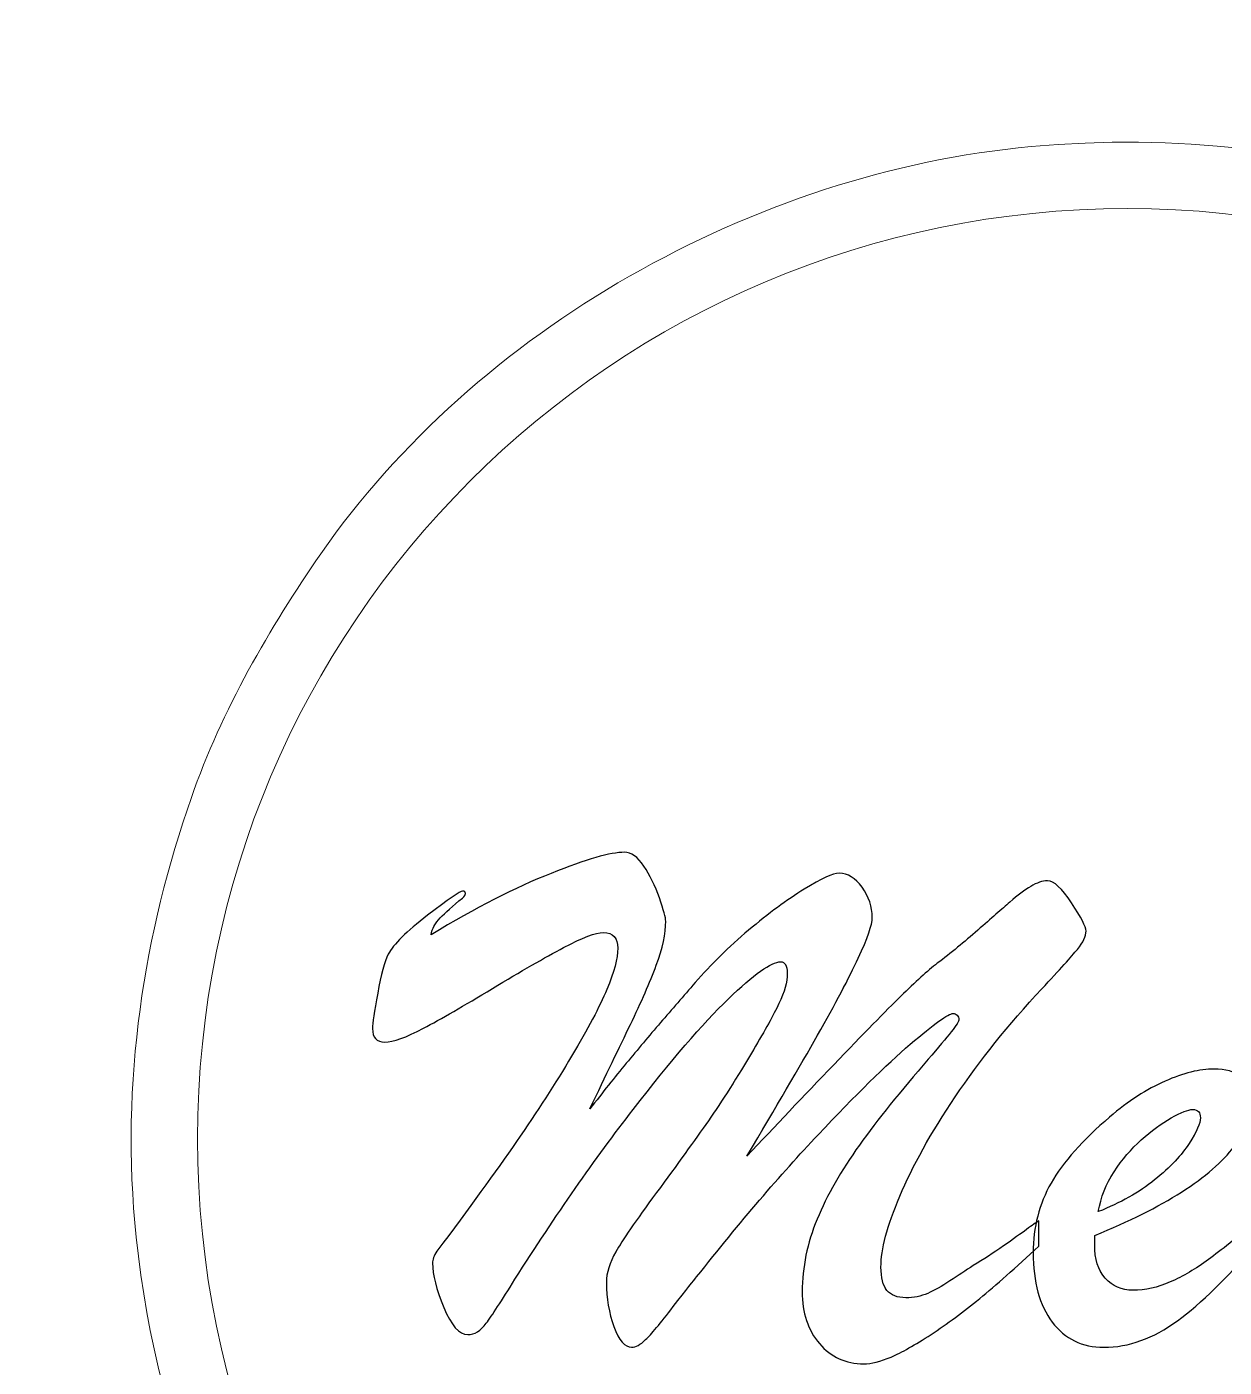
# Model space of a CAD drawing. Header units: millimetres. Extents: x -35 to 35, y -40.2 to 39.8.
# Drawn here: x -8.29 to 0.73, y -15.51 to -5.42 of the extents above; entities that cross this region are included whole.
import ezdxf

# ---------------------------------------------------------------- set-up
doc = ezdxf.new("R2010")
doc.units = ezdxf.units.MM
doc.header["$MEASUREMENT"] = 0
doc.layers.add('layer 1', color=7, linetype='Continuous')

msp = doc.modelspace()

# ---------------------------------------------------------------- linework, layer by layer
at = {"layer": 'layer 1', "color": 142, "lineweight": 20}
msp.add_ellipse((0.0001, -13.7887), major_axis=(7.0001, 0), ratio=0.9999857, dxfattribs=at)
at = {"layer": 'layer 1', "color": 253, "lineweight": 70}
msp.add_open_spline([(-29.2, 39.8101), (-29.2, 39.8101), (29.1999, 39.8101), (29.1999, 39.8101), (29.1999, 39.8101), (32.39, 39.8101), (35, 37.2001), (35, 34.0102), (35, 34.0102), (35, 34.0102), (35, -34.39), (35, -34.39), (35, -34.39), (35, -37.5799), (32.39, -40.1899), (29.1999, -40.1899), (29.1999, -40.1899), (29.1999, -40.1899), (-29.2, -40.1899), (-29.2, -40.1899), (-29.2, -40.1899), (-32.3901, -40.1899), (-35, -37.5799), (-35, -34.39), (-35, -34.39), (-35, -34.39), (-35, 34.0102), (-35, 34.0102), (-35, 34.0102), (-35, 37.2001), (-32.3901, 39.8101), (-29.2, 39.8101)], degree=3, knots=[0, 0, 0, 0, 0.1111111, 0.1111111, 0.1111111, 0.1111111, 0.2222222, 0.2222222, 0.2222222, 0.2222222, 0.3333333, 0.3333333, 0.3333333, 0.3333333, 0.4444444, 0.4444444, 0.4444444, 0.4444444, 0.5555556, 0.5555556, 0.5555556, 0.5555556, 0.6666667, 0.6666667, 0.6666667, 0.6666667, 0.7777778, 0.7777778, 0.7777778, 0.7777778, 1, 1, 1, 1], dxfattribs=at)
at = {"layer": 'layer 1', "color": 251, "lineweight": 9}
msp.add_open_spline([(-7.4616, -14.5299), (-7.2992, -16.0662), (-6.7301, -17.3632), (-5.8353, -18.4987), (-5.8353, -18.4987), (-4.3256, -20.4143), (-1.7975, -21.4918), (0.7351, -21.2567), (0.7351, -21.2567), (4.5931, -20.8987), (7.8765, -17.4338), (7.465, -13.0706), (7.465, -13.0706), (7.0975, -9.1737), (3.652, -5.922), (-0.7251, -6.3221), (-0.7251, -6.3221), (-2.8195, -6.5136), (-4.9101, -7.7107), (-6.0726, -9.387), (-6.0726, -9.387), (-6.4582, -9.943), (-6.8165, -10.5621), (-7.0467, -11.2206), (-7.0467, -11.2206), (-7.4, -12.2316), (-7.5854, -13.3589), (-7.4616, -14.5299)], degree=3, knots=[0, 0, 0, 0, 0.125, 0.125, 0.125, 0.125, 0.25, 0.25, 0.25, 0.25, 0.375, 0.375, 0.375, 0.375, 0.5, 0.5, 0.5, 0.5, 0.625, 0.625, 0.625, 0.625, 0.75, 0.75, 0.75, 0.75, 1, 1, 1, 1], dxfattribs=at)
at = {"layer": 'layer 1', "color": 142}
for points, knots in [([(-0.6675, -14.4068), (-0.6675, -14.4068), (-0.6675, -14.5968), (-0.6675, -14.5968), (-0.6675, -14.5968), (-0.8425, -14.7596), (-0.9911, -14.8913), (-1.1125, -14.991), (-1.1125, -14.991), (-1.2348, -15.0907), (-1.3571, -15.181), (-1.4784, -15.261), (-1.4784, -15.261), (-1.5998, -15.34), (-1.7004, -15.3974), (-1.7795, -15.4313), (-1.7795, -15.4313), (-1.8594, -15.4651), (-1.9281, -15.4821), (-1.9855, -15.4821), (-1.9855, -15.4821), (-2.1209, -15.4821), (-2.2319, -15.4313), (-2.3185, -15.3306), (-2.3185, -15.3306), (-2.405, -15.2299), (-2.4483, -15.0992), (-2.4483, -14.9393), (-2.4483, -14.9393), (-2.4483, -14.7558), (-2.4107, -14.5742), (-2.3364, -14.3946), (-2.3364, -14.3946), (-2.262, -14.2139), (-2.1557, -14.0286), (-2.0184, -13.8367), (-2.0184, -13.8367), (-1.8801, -13.6448), (-1.708, -13.4294), (-1.5001, -13.1904), (-1.5001, -13.1904), (-1.3458, -13.0145), (-1.2686, -12.9148), (-1.2686, -12.8922), (-1.2686, -12.8922), (-1.2686, -12.88), (-1.2733, -12.8687), (-1.2827, -12.8593), (-1.2827, -12.8593), (-1.2922, -12.8508), (-1.3016, -12.8461), (-1.3128, -12.8461), (-1.3128, -12.8461), (-1.3477, -12.8461), (-1.4549, -12.9233), (-1.6355, -13.0775), (-1.6355, -13.0775), (-1.8152, -13.2318), (-2.0466, -13.4585), (-2.3288, -13.7586), (-2.3288, -13.7586), (-2.6111, -14.0578), (-2.9159, -14.4143), (-3.2432, -14.8282), (-3.2432, -14.8282), (-3.262, -14.8499), (-3.3204, -14.9242), (-3.4191, -15.0521), (-3.4191, -15.0521), (-3.517, -15.1791), (-3.5866, -15.2619), (-3.6271, -15.3005), (-3.6271, -15.3005), (-3.6675, -15.3391), (-3.7023, -15.3579), (-3.7324, -15.3579), (-3.7324, -15.3579), (-3.7832, -15.3579), (-3.8284, -15.3061), (-3.866, -15.2027), (-3.866, -15.2027), (-3.9036, -15.0982), (-3.9224, -14.9882), (-3.9224, -14.8706), (-3.9224, -14.8706), (-3.9224, -14.7991), (-3.8989, -14.7219), (-3.8519, -14.6392), (-3.8519, -14.6392), (-3.8048, -14.5564), (-3.7033, -14.4077), (-3.5452, -14.1942), (-3.5452, -14.1942), (-3.3881, -13.9806), (-3.2583, -13.8), (-3.1548, -13.6533), (-3.1548, -13.6533), (-3.0523, -13.5065), (-2.9384, -13.3278), (-2.8152, -13.1189), (-2.8152, -13.1189), (-2.7287, -12.9731), (-2.6647, -12.8574), (-2.6233, -12.7718), (-2.6233, -12.7718), (-2.5819, -12.6853), (-2.5612, -12.6091), (-2.5612, -12.5423), (-2.5612, -12.5423), (-2.5612, -12.4858), (-2.5781, -12.4567), (-2.6111, -12.4567), (-2.6111, -12.4567), (-2.6807, -12.4567), (-2.8124, -12.5507), (-3.0052, -12.737), (-3.0052, -12.737), (-3.199, -12.9233), (-3.437, -13.2008), (-3.7211, -13.5686), (-3.7211, -13.5686), (-4.0052, -13.9355), (-4.3025, -14.3616), (-4.6111, -14.8452), (-4.6111, -14.8452), (-4.7127, -15.0098), (-4.7842, -15.1208), (-4.8265, -15.1773), (-4.8265, -15.1773), (-4.8688, -15.2337), (-4.9149, -15.2629), (-4.9667, -15.2629), (-4.9667, -15.2629), (-5.0306, -15.2629), (-5.0908, -15.1942), (-5.1473, -15.0578), (-5.1473, -15.0578), (-5.2028, -14.9214), (-5.231, -14.8104), (-5.231, -14.7257), (-5.231, -14.7257), (-5.231, -14.6984), (-5.2207, -14.6683), (-5.1981, -14.6354), (-5.1981, -14.6354), (-4.9554, -14.3118), (-4.7559, -14.0371), (-4.5998, -13.8104), (-4.5998, -13.8104), (-4.4436, -13.5846), (-4.3053, -13.3701), (-4.184, -13.1669), (-4.184, -13.1669), (-4.0626, -12.9637), (-3.9742, -12.7963), (-3.9196, -12.6655), (-3.9196, -12.6655), (-3.8641, -12.5338), (-3.8368, -12.4303), (-3.8368, -12.3551), (-3.8368, -12.3551), (-3.8368, -12.276), (-3.8726, -12.2365), (-3.9441, -12.2365), (-3.9441, -12.2365), (-4.0033, -12.2365), (-4.1031, -12.2742), (-4.2442, -12.3494), (-4.2442, -12.3494), (-4.3862, -12.4247), (-4.565, -12.5282), (-4.7804, -12.658), (-4.7804, -12.658), (-4.9958, -12.7887), (-5.1689, -12.8885), (-5.2997, -12.9571), (-5.2997, -12.9571), (-5.4304, -13.0267), (-5.5273, -13.0606), (-5.5913, -13.0606), (-5.5913, -13.0606), (-5.6525, -13.0606), (-5.6826, -13.0267), (-5.6826, -12.959), (-5.6826, -12.959), (-5.6826, -12.9204), (-5.6694, -12.832), (-5.644, -12.6928), (-5.644, -12.6928), (-5.6186, -12.5536), (-5.5913, -12.4557), (-5.564, -12.3993), (-5.564, -12.3993), (-5.5255, -12.3259), (-5.4267, -12.2281), (-5.2686, -12.1067), (-5.2686, -12.1067), (-5.1096, -11.9853), (-5.0222, -11.9251), (-5.0052, -11.9251), (-5.0052, -11.9251), (-4.9902, -11.9251), (-4.9836, -11.9317), (-4.9836, -11.944), (-4.9836, -11.944), (-4.9836, -11.9515), (-4.9902, -11.9628), (-5.0052, -11.9769), (-5.0052, -11.9769), (-5.0805, -12.038), (-5.1369, -12.0879), (-5.1736, -12.1265), (-5.1736, -12.1265), (-5.2103, -12.165), (-5.2329, -12.2074), (-5.2423, -12.2535), (-5.2423, -12.2535), (-4.9064, -12.0512), (-4.6054, -11.8969), (-4.3392, -11.7916), (-4.3392, -11.7916), (-4.0739, -11.6853), (-3.8895, -11.6326), (-3.787, -11.6326), (-3.787, -11.6326), (-3.7352, -11.6326), (-3.6873, -11.6674), (-3.6412, -11.7361), (-3.6412, -11.7361), (-3.5951, -11.8047), (-3.5556, -11.8847), (-3.5236, -11.9759), (-3.5236, -11.9759), (-3.4916, -12.0672), (-3.4756, -12.1255), (-3.4756, -12.1509), (-3.4756, -12.1509), (-3.4756, -12.245), (-3.4991, -12.3551), (-3.5471, -12.483), (-3.5471, -12.483), (-3.5951, -12.6109), (-3.66, -12.7596), (-3.7418, -12.9289), (-3.7418, -12.9289), (-3.8237, -13.0973), (-3.9253, -13.309), (-4.0466, -13.563), (-4.0466, -13.563), (-3.9507, -13.4397), (-3.8594, -13.3259), (-3.7729, -13.2205), (-3.7729, -13.2205), (-3.6863, -13.1161), (-3.6007, -13.0136), (-3.5151, -12.9148), (-3.5151, -12.9148), (-3.4295, -12.8151), (-3.3429, -12.7154), (-3.2545, -12.6138), (-3.2545, -12.6138), (-3.135, -12.4764), (-3.0005, -12.3447), (-2.8519, -12.2187), (-2.8519, -12.2187), (-2.7023, -12.0926), (-2.5631, -11.9901), (-2.4333, -11.9101), (-2.4333, -11.9101), (-2.3044, -11.8301), (-2.216, -11.7897), (-2.1699, -11.7897), (-2.1699, -11.7897), (-2.1059, -11.7897), (-2.0485, -11.8254), (-1.9977, -11.896), (-1.9977, -11.896), (-1.9469, -11.9665), (-1.9215, -12.0427), (-1.9215, -12.1236), (-1.9215, -12.1236), (-1.9215, -12.1763), (-1.9563, -12.2789), (-2.0269, -12.4294), (-2.0269, -12.4294), (-2.0965, -12.5799), (-2.1981, -12.7727), (-2.3326, -13.0089), (-2.3326, -13.0089), (-2.4662, -13.244), (-2.644, -13.547), (-2.8641, -13.9186), (-2.8641, -13.9186), (-2.6553, -13.6956), (-2.437, -13.467), (-2.2112, -13.2318), (-2.2112, -13.2318), (-1.9855, -12.9966), (-1.8171, -12.8245), (-1.707, -12.7163), (-1.707, -12.7163), (-1.5969, -12.6081), (-1.5048, -12.5253), (-1.4314, -12.4679), (-1.4314, -12.4679), (-1.3298, -12.3908), (-1.2291, -12.308), (-1.1266, -12.2187), (-1.1266, -12.2187), (-1.025, -12.1293), (-0.9441, -12.0587), (-0.8858, -12.0079), (-0.8858, -12.0079), (-0.8265, -11.9562), (-0.7747, -11.9167), (-0.7287, -11.8894), (-0.7287, -11.8894), (-0.6826, -11.8612), (-0.6402, -11.848), (-0.6017, -11.848), (-0.6017, -11.848), (-0.5537, -11.848), (-0.4935, -11.9026), (-0.421, -12.0136), (-0.421, -12.0136), (-0.3486, -12.1236), (-0.3119, -12.1942), (-0.3119, -12.2252), (-0.3119, -12.2252), (-0.3119, -12.2638), (-0.3335, -12.3099), (-0.3768, -12.3635), (-0.3768, -12.3635), (-0.4201, -12.4162), (-0.5095, -12.5159), (-0.6459, -12.6608), (-0.6459, -12.6608), (-0.8961, -12.9298), (-1.1125, -13.1998), (-1.2959, -13.4726), (-1.2959, -13.4726), (-1.4803, -13.7464), (-1.6195, -13.9948), (-1.7136, -14.2205), (-1.7136, -14.2205), (-1.8086, -14.4454), (-1.8557, -14.6232), (-1.8557, -14.7539), (-1.8557, -14.7539), (-1.8557, -14.8348), (-1.8406, -14.8932), (-1.8105, -14.9298), (-1.8105, -14.9298), (-1.7795, -14.9665), (-1.7324, -14.9853), (-1.6684, -14.9853), (-1.6684, -14.9853), (-1.6092, -14.9853), (-1.5546, -14.9741), (-1.5038, -14.9524), (-1.5038, -14.9524), (-1.454, -14.9298), (-1.3975, -14.8988), (-1.3364, -14.8583), (-1.3364, -14.8583), (-1.2743, -14.8179), (-1.216, -14.7793), (-1.1614, -14.7426), (-1.1614, -14.7426), (-1.0842, -14.6965), (-1.008, -14.6476), (-0.9337, -14.5949), (-0.9337, -14.5949), (-0.8594, -14.5432), (-0.8011, -14.5018), (-0.7597, -14.4708), (-0.7597, -14.4708), (-0.7192, -14.4407), (-0.6882, -14.419), (-0.6675, -14.4068)], [0, 0, 0, 0, 0.0104167, 0.0104167, 0.0104167, 0.0104167, 0.0208333, 0.0208333, 0.0208333, 0.0208333, 0.03125, 0.03125, 0.03125, 0.03125, 0.0416667, 0.0416667, 0.0416667, 0.0416667, 0.0520833, 0.0520833, 0.0520833, 0.0520833, 0.0625, 0.0625, 0.0625, 0.0625, 0.0729167, 0.0729167, 0.0729167, 0.0729167, 0.0833333, 0.0833333, 0.0833333, 0.0833333, 0.09375, 0.09375, 0.09375, 0.09375, 0.1041667, 0.1041667, 0.1041667, 0.1041667, 0.1145833, 0.1145833, 0.1145833, 0.1145833, 0.125, 0.125, 0.125, 0.125, 0.1354167, 0.1354167, 0.1354167, 0.1354167, 0.1458333, 0.1458333, 0.1458333, 0.1458333, 0.15625, 0.15625, 0.15625, 0.15625, 0.1666667, 0.1666667, 0.1666667, 0.1666667, 0.1770833, 0.1770833, 0.1770833, 0.1770833, 0.1875, 0.1875, 0.1875, 0.1875, 0.1979167, 0.1979167, 0.1979167, 0.1979167, 0.2083333, 0.2083333, 0.2083333, 0.2083333, 0.21875, 0.21875, 0.21875, 0.21875, 0.2291667, 0.2291667, 0.2291667, 0.2291667, 0.2395833, 0.2395833, 0.2395833, 0.2395833, 0.25, 0.25, 0.25, 0.25, 0.2604167, 0.2604167, 0.2604167, 0.2604167, 0.2708333, 0.2708333, 0.2708333, 0.2708333, 0.28125, 0.28125, 0.28125, 0.28125, 0.2916667, 0.2916667, 0.2916667, 0.2916667, 0.3020833, 0.3020833, 0.3020833, 0.3020833, 0.3125, 0.3125, 0.3125, 0.3125, 0.3229167, 0.3229167, 0.3229167, 0.3229167, 0.3333333, 0.3333333, 0.3333333, 0.3333333, 0.34375, 0.34375, 0.34375, 0.34375, 0.3541667, 0.3541667, 0.3541667, 0.3541667, 0.3645833, 0.3645833, 0.3645833, 0.3645833, 0.375, 0.375, 0.375, 0.375, 0.3854167, 0.3854167, 0.3854167, 0.3854167, 0.3958333, 0.3958333, 0.3958333, 0.3958333, 0.40625, 0.40625, 0.40625, 0.40625, 0.4166667, 0.4166667, 0.4166667, 0.4166667, 0.4270833, 0.4270833, 0.4270833, 0.4270833, 0.4375, 0.4375, 0.4375, 0.4375, 0.4479167, 0.4479167, 0.4479167, 0.4479167, 0.4583333, 0.4583333, 0.4583333, 0.4583333, 0.46875, 0.46875, 0.46875, 0.46875, 0.4791667, 0.4791667, 0.4791667, 0.4791667, 0.4895833, 0.4895833, 0.4895833, 0.4895833, 0.5, 0.5, 0.5, 0.5, 0.5104167, 0.5104167, 0.5104167, 0.5104167, 0.5208333, 0.5208333, 0.5208333, 0.5208333, 0.53125, 0.53125, 0.53125, 0.53125, 0.5416667, 0.5416667, 0.5416667, 0.5416667, 0.5520833, 0.5520833, 0.5520833, 0.5520833, 0.5625, 0.5625, 0.5625, 0.5625, 0.5729167, 0.5729167, 0.5729167, 0.5729167, 0.5833333, 0.5833333, 0.5833333, 0.5833333, 0.59375, 0.59375, 0.59375, 0.59375, 0.6041667, 0.6041667, 0.6041667, 0.6041667, 0.6145833, 0.6145833, 0.6145833, 0.6145833, 0.625, 0.625, 0.625, 0.625, 0.6354167, 0.6354167, 0.6354167, 0.6354167, 0.6458333, 0.6458333, 0.6458333, 0.6458333, 0.65625, 0.65625, 0.65625, 0.65625, 0.6666667, 0.6666667, 0.6666667, 0.6666667, 0.6770833, 0.6770833, 0.6770833, 0.6770833, 0.6875, 0.6875, 0.6875, 0.6875, 0.6979167, 0.6979167, 0.6979167, 0.6979167, 0.7083333, 0.7083333, 0.7083333, 0.7083333, 0.71875, 0.71875, 0.71875, 0.71875, 0.7291667, 0.7291667, 0.7291667, 0.7291667, 0.7395833, 0.7395833, 0.7395833, 0.7395833, 0.75, 0.75, 0.75, 0.75, 0.7604167, 0.7604167, 0.7604167, 0.7604167, 0.7708333, 0.7708333, 0.7708333, 0.7708333, 0.78125, 0.78125, 0.78125, 0.78125, 0.7916667, 0.7916667, 0.7916667, 0.7916667, 0.8020833, 0.8020833, 0.8020833, 0.8020833, 0.8125, 0.8125, 0.8125, 0.8125, 0.8229167, 0.8229167, 0.8229167, 0.8229167, 0.8333333, 0.8333333, 0.8333333, 0.8333333, 0.84375, 0.84375, 0.84375, 0.84375, 0.8541667, 0.8541667, 0.8541667, 0.8541667, 0.8645833, 0.8645833, 0.8645833, 0.8645833, 0.875, 0.875, 0.875, 0.875, 0.8854167, 0.8854167, 0.8854167, 0.8854167, 0.8958333, 0.8958333, 0.8958333, 0.8958333, 0.90625, 0.90625, 0.90625, 0.90625, 0.9166667, 0.9166667, 0.9166667, 0.9166667, 0.9270833, 0.9270833, 0.9270833, 0.9270833, 0.9375, 0.9375, 0.9375, 0.9375, 0.9479167, 0.9479167, 0.9479167, 0.9479167, 0.9583333, 0.9583333, 0.9583333, 0.9583333, 0.96875, 0.96875, 0.96875, 0.96875, 0.9791667, 0.9791667, 0.9791667, 0.9791667, 1, 1, 1, 1]), ([(-0.247, -14.5159), (-0.247, -14.5159), (-0.247, -14.5846), (-0.247, -14.5846), (-0.247, -14.5846), (-0.247, -14.6928), (-0.2206, -14.7774), (-0.167, -14.8377), (-0.167, -14.8377), (-0.1134, -14.8988), (-0.0438, -14.9289), (0.0428, -14.9289), (0.0428, -14.9289), (0.1321, -14.9289), (0.2262, -14.9082), (0.3222, -14.8659), (0.3222, -14.8659), (0.4191, -14.8235), (0.515, -14.7671), (0.61, -14.6975), (0.61, -14.6975), (0.706, -14.6279), (0.8226, -14.5338), (0.96, -14.4162), (0.96, -14.4162), (0.96, -14.4162), (0.96, -14.5846), (0.96, -14.5846), (0.96, -14.5846), (0.753, -14.8339), (0.5583, -15.0258), (0.3758, -15.1584), (0.3758, -15.1584), (0.1942, -15.2911), (0.0098, -15.3579), (-0.1783, -15.3579), (-0.1783, -15.3579), (-0.3411, -15.3579), (-0.4709, -15.2948), (-0.5668, -15.1678), (-0.5668, -15.1678), (-0.6618, -15.0409), (-0.7098, -14.8678), (-0.7098, -14.6467), (-0.7098, -14.6467), (-0.7098, -14.4538), (-0.6647, -14.2789), (-0.5744, -14.1218), (-0.5744, -14.1218), (-0.485, -13.9647), (-0.3382, -13.7991), (-0.1341, -13.625), (-0.1341, -13.625), (0.0061, -13.5056), (0.1444, -13.4153), (0.2827, -13.3551), (0.2827, -13.3551), (0.42, -13.2939), (0.5432, -13.2638), (0.6514, -13.2638), (0.6514, -13.2638), (0.738, -13.2638), (0.8066, -13.2836), (0.8565, -13.3231), (0.8565, -13.3231), (0.9073, -13.3626), (0.9327, -13.4218), (0.9327, -13.5009), (0.9327, -13.5009), (0.9327, -13.6166), (0.8894, -13.7323), (0.8029, -13.8471), (0.8029, -13.8471), (0.7163, -13.9618), (0.5846, -14.0757), (0.4078, -14.1895), (0.4078, -14.1895), (0.23, -14.3024), (0.0117, -14.4115), (-0.247, -14.5159)], [0, 0, 0, 0, 0.047619, 0.047619, 0.047619, 0.047619, 0.0952381, 0.0952381, 0.0952381, 0.0952381, 0.1428571, 0.1428571, 0.1428571, 0.1428571, 0.1904762, 0.1904762, 0.1904762, 0.1904762, 0.2380952, 0.2380952, 0.2380952, 0.2380952, 0.2857143, 0.2857143, 0.2857143, 0.2857143, 0.3333333, 0.3333333, 0.3333333, 0.3333333, 0.3809524, 0.3809524, 0.3809524, 0.3809524, 0.4285714, 0.4285714, 0.4285714, 0.4285714, 0.4761905, 0.4761905, 0.4761905, 0.4761905, 0.5238095, 0.5238095, 0.5238095, 0.5238095, 0.5714286, 0.5714286, 0.5714286, 0.5714286, 0.6190476, 0.6190476, 0.6190476, 0.6190476, 0.6666667, 0.6666667, 0.6666667, 0.6666667, 0.7142857, 0.7142857, 0.7142857, 0.7142857, 0.7619048, 0.7619048, 0.7619048, 0.7619048, 0.8095238, 0.8095238, 0.8095238, 0.8095238, 0.8571429, 0.8571429, 0.8571429, 0.8571429, 0.9047619, 0.9047619, 0.9047619, 0.9047619, 1, 1, 1, 1]), ([(-0.2197, -14.3372), (-0.0541, -14.2723), (0.087, -14.1923), (0.2046, -14.0973), (0.2046, -14.0973), (0.3222, -14.0023), (0.4087, -13.9101), (0.4652, -13.8235), (0.4652, -13.8235), (0.5207, -13.7361), (0.5489, -13.6721), (0.5489, -13.6316), (0.5489, -13.6316), (0.5489, -13.5893), (0.5301, -13.5686), (0.4915, -13.5686), (0.4915, -13.5686), (0.4576, -13.5686), (0.404, -13.5893), (0.3297, -13.6316), (0.3297, -13.6316), (0.2554, -13.674), (0.1801, -13.7295), (0.1039, -13.7972), (0.1039, -13.7972), (0.0277, -13.8649), (-0.04, -13.9449), (-0.1012, -14.0371), (-0.1012, -14.0371), (-0.1614, -14.1283), (-0.2009, -14.229), (-0.2197, -14.3372)], [0, 0, 0, 0, 0.1111111, 0.1111111, 0.1111111, 0.1111111, 0.2222222, 0.2222222, 0.2222222, 0.2222222, 0.3333333, 0.3333333, 0.3333333, 0.3333333, 0.4444444, 0.4444444, 0.4444444, 0.4444444, 0.5555556, 0.5555556, 0.5555556, 0.5555556, 0.6666667, 0.6666667, 0.6666667, 0.6666667, 0.7777778, 0.7777778, 0.7777778, 0.7777778, 1, 1, 1, 1])]:
    msp.add_open_spline(points, degree=3, knots=knots, dxfattribs=at)
at = {"layer": 'layer 1', "color": 142, "lineweight": 9}
for points, knots in [([(-0.6675, -14.4068), (-0.6675, -14.4068), (-0.6675, -14.5968), (-0.6675, -14.5968), (-0.6675, -14.5968), (-0.8425, -14.7596), (-0.9911, -14.8913), (-1.1125, -14.991), (-1.1125, -14.991), (-1.2348, -15.0907), (-1.3571, -15.181), (-1.4784, -15.261), (-1.4784, -15.261), (-1.5998, -15.34), (-1.7004, -15.3974), (-1.7795, -15.4313), (-1.7795, -15.4313), (-1.8594, -15.4651), (-1.9281, -15.4821), (-1.9855, -15.4821), (-1.9855, -15.4821), (-2.1209, -15.4821), (-2.2319, -15.4313), (-2.3185, -15.3306), (-2.3185, -15.3306), (-2.405, -15.2299), (-2.4483, -15.0992), (-2.4483, -14.9393), (-2.4483, -14.9393), (-2.4483, -14.7558), (-2.4107, -14.5742), (-2.3364, -14.3946), (-2.3364, -14.3946), (-2.262, -14.2139), (-2.1557, -14.0286), (-2.0184, -13.8367), (-2.0184, -13.8367), (-1.8801, -13.6448), (-1.708, -13.4294), (-1.5001, -13.1904), (-1.5001, -13.1904), (-1.3458, -13.0145), (-1.2686, -12.9148), (-1.2686, -12.8922), (-1.2686, -12.8922), (-1.2686, -12.88), (-1.2733, -12.8687), (-1.2827, -12.8593), (-1.2827, -12.8593), (-1.2922, -12.8508), (-1.3016, -12.8461), (-1.3128, -12.8461), (-1.3128, -12.8461), (-1.3477, -12.8461), (-1.4549, -12.9233), (-1.6355, -13.0775), (-1.6355, -13.0775), (-1.8152, -13.2318), (-2.0466, -13.4585), (-2.3288, -13.7586), (-2.3288, -13.7586), (-2.6111, -14.0578), (-2.9159, -14.4143), (-3.2432, -14.8282), (-3.2432, -14.8282), (-3.262, -14.8499), (-3.3204, -14.9242), (-3.4191, -15.0521), (-3.4191, -15.0521), (-3.517, -15.1791), (-3.5866, -15.2619), (-3.6271, -15.3005), (-3.6271, -15.3005), (-3.6675, -15.3391), (-3.7023, -15.3579), (-3.7324, -15.3579), (-3.7324, -15.3579), (-3.7832, -15.3579), (-3.8284, -15.3061), (-3.866, -15.2027), (-3.866, -15.2027), (-3.9036, -15.0982), (-3.9224, -14.9882), (-3.9224, -14.8706), (-3.9224, -14.8706), (-3.9224, -14.7991), (-3.8989, -14.7219), (-3.8519, -14.6392), (-3.8519, -14.6392), (-3.8048, -14.5564), (-3.7033, -14.4077), (-3.5452, -14.1942), (-3.5452, -14.1942), (-3.3881, -13.9806), (-3.2583, -13.8), (-3.1548, -13.6533), (-3.1548, -13.6533), (-3.0523, -13.5065), (-2.9384, -13.3278), (-2.8152, -13.1189), (-2.8152, -13.1189), (-2.7287, -12.9731), (-2.6647, -12.8574), (-2.6233, -12.7718), (-2.6233, -12.7718), (-2.5819, -12.6853), (-2.5612, -12.6091), (-2.5612, -12.5423), (-2.5612, -12.5423), (-2.5612, -12.4858), (-2.5781, -12.4567), (-2.6111, -12.4567), (-2.6111, -12.4567), (-2.6807, -12.4567), (-2.8124, -12.5507), (-3.0052, -12.737), (-3.0052, -12.737), (-3.199, -12.9233), (-3.437, -13.2008), (-3.7211, -13.5686), (-3.7211, -13.5686), (-4.0052, -13.9355), (-4.3025, -14.3616), (-4.6111, -14.8452), (-4.6111, -14.8452), (-4.7127, -15.0098), (-4.7842, -15.1208), (-4.8265, -15.1773), (-4.8265, -15.1773), (-4.8688, -15.2337), (-4.9149, -15.2629), (-4.9667, -15.2629), (-4.9667, -15.2629), (-5.0306, -15.2629), (-5.0908, -15.1942), (-5.1473, -15.0578), (-5.1473, -15.0578), (-5.2028, -14.9214), (-5.231, -14.8104), (-5.231, -14.7257), (-5.231, -14.7257), (-5.231, -14.6984), (-5.2207, -14.6683), (-5.1981, -14.6354), (-5.1981, -14.6354), (-4.9554, -14.3118), (-4.7559, -14.0371), (-4.5998, -13.8104), (-4.5998, -13.8104), (-4.4436, -13.5846), (-4.3053, -13.3701), (-4.184, -13.1669), (-4.184, -13.1669), (-4.0626, -12.9637), (-3.9742, -12.7963), (-3.9196, -12.6655), (-3.9196, -12.6655), (-3.8641, -12.5338), (-3.8368, -12.4303), (-3.8368, -12.3551), (-3.8368, -12.3551), (-3.8368, -12.276), (-3.8726, -12.2365), (-3.9441, -12.2365), (-3.9441, -12.2365), (-4.0033, -12.2365), (-4.1031, -12.2742), (-4.2442, -12.3494), (-4.2442, -12.3494), (-4.3862, -12.4247), (-4.565, -12.5282), (-4.7804, -12.658), (-4.7804, -12.658), (-4.9958, -12.7887), (-5.1689, -12.8885), (-5.2997, -12.9571), (-5.2997, -12.9571), (-5.4304, -13.0267), (-5.5273, -13.0606), (-5.5913, -13.0606), (-5.5913, -13.0606), (-5.6525, -13.0606), (-5.6826, -13.0267), (-5.6826, -12.959), (-5.6826, -12.959), (-5.6826, -12.9204), (-5.6694, -12.832), (-5.644, -12.6928), (-5.644, -12.6928), (-5.6186, -12.5536), (-5.5913, -12.4557), (-5.564, -12.3993), (-5.564, -12.3993), (-5.5255, -12.3259), (-5.4267, -12.2281), (-5.2686, -12.1067), (-5.2686, -12.1067), (-5.1096, -11.9853), (-5.0222, -11.9251), (-5.0052, -11.9251), (-5.0052, -11.9251), (-4.9902, -11.9251), (-4.9836, -11.9317), (-4.9836, -11.944), (-4.9836, -11.944), (-4.9836, -11.9515), (-4.9902, -11.9628), (-5.0052, -11.9769), (-5.0052, -11.9769), (-5.0805, -12.038), (-5.1369, -12.0879), (-5.1736, -12.1265), (-5.1736, -12.1265), (-5.2103, -12.165), (-5.2329, -12.2074), (-5.2423, -12.2535), (-5.2423, -12.2535), (-4.9064, -12.0512), (-4.6054, -11.8969), (-4.3392, -11.7916), (-4.3392, -11.7916), (-4.0739, -11.6853), (-3.8895, -11.6326), (-3.787, -11.6326), (-3.787, -11.6326), (-3.7352, -11.6326), (-3.6873, -11.6674), (-3.6412, -11.7361), (-3.6412, -11.7361), (-3.5951, -11.8047), (-3.5556, -11.8847), (-3.5236, -11.9759), (-3.5236, -11.9759), (-3.4916, -12.0672), (-3.4756, -12.1255), (-3.4756, -12.1509), (-3.4756, -12.1509), (-3.4756, -12.245), (-3.4991, -12.3551), (-3.5471, -12.483), (-3.5471, -12.483), (-3.5951, -12.6109), (-3.66, -12.7596), (-3.7418, -12.9289), (-3.7418, -12.9289), (-3.8237, -13.0973), (-3.9253, -13.309), (-4.0466, -13.563), (-4.0466, -13.563), (-3.9507, -13.4397), (-3.8594, -13.3259), (-3.7729, -13.2205), (-3.7729, -13.2205), (-3.6863, -13.1161), (-3.6007, -13.0136), (-3.5151, -12.9148), (-3.5151, -12.9148), (-3.4295, -12.8151), (-3.3429, -12.7154), (-3.2545, -12.6138), (-3.2545, -12.6138), (-3.135, -12.4764), (-3.0005, -12.3447), (-2.8519, -12.2187), (-2.8519, -12.2187), (-2.7023, -12.0926), (-2.5631, -11.9901), (-2.4333, -11.9101), (-2.4333, -11.9101), (-2.3044, -11.8301), (-2.216, -11.7897), (-2.1699, -11.7897), (-2.1699, -11.7897), (-2.1059, -11.7897), (-2.0485, -11.8254), (-1.9977, -11.896), (-1.9977, -11.896), (-1.9469, -11.9665), (-1.9215, -12.0427), (-1.9215, -12.1236), (-1.9215, -12.1236), (-1.9215, -12.1763), (-1.9563, -12.2789), (-2.0269, -12.4294), (-2.0269, -12.4294), (-2.0965, -12.5799), (-2.1981, -12.7727), (-2.3326, -13.0089), (-2.3326, -13.0089), (-2.4662, -13.244), (-2.644, -13.547), (-2.8641, -13.9186), (-2.8641, -13.9186), (-2.6553, -13.6956), (-2.437, -13.467), (-2.2112, -13.2318), (-2.2112, -13.2318), (-1.9855, -12.9966), (-1.8171, -12.8245), (-1.707, -12.7163), (-1.707, -12.7163), (-1.5969, -12.6081), (-1.5048, -12.5253), (-1.4314, -12.4679), (-1.4314, -12.4679), (-1.3298, -12.3908), (-1.2291, -12.308), (-1.1266, -12.2187), (-1.1266, -12.2187), (-1.025, -12.1293), (-0.9441, -12.0587), (-0.8858, -12.0079), (-0.8858, -12.0079), (-0.8265, -11.9562), (-0.7747, -11.9167), (-0.7287, -11.8894), (-0.7287, -11.8894), (-0.6826, -11.8612), (-0.6402, -11.848), (-0.6017, -11.848), (-0.6017, -11.848), (-0.5537, -11.848), (-0.4935, -11.9026), (-0.421, -12.0136), (-0.421, -12.0136), (-0.3486, -12.1236), (-0.3119, -12.1942), (-0.3119, -12.2252), (-0.3119, -12.2252), (-0.3119, -12.2638), (-0.3335, -12.3099), (-0.3768, -12.3635), (-0.3768, -12.3635), (-0.4201, -12.4162), (-0.5095, -12.5159), (-0.6459, -12.6608), (-0.6459, -12.6608), (-0.8961, -12.9298), (-1.1125, -13.1998), (-1.2959, -13.4726), (-1.2959, -13.4726), (-1.4803, -13.7464), (-1.6195, -13.9948), (-1.7136, -14.2205), (-1.7136, -14.2205), (-1.8086, -14.4454), (-1.8557, -14.6232), (-1.8557, -14.7539), (-1.8557, -14.7539), (-1.8557, -14.8348), (-1.8406, -14.8932), (-1.8105, -14.9298), (-1.8105, -14.9298), (-1.7795, -14.9665), (-1.7324, -14.9853), (-1.6684, -14.9853), (-1.6684, -14.9853), (-1.6092, -14.9853), (-1.5546, -14.9741), (-1.5038, -14.9524), (-1.5038, -14.9524), (-1.454, -14.9298), (-1.3975, -14.8988), (-1.3364, -14.8583), (-1.3364, -14.8583), (-1.2743, -14.8179), (-1.216, -14.7793), (-1.1614, -14.7426), (-1.1614, -14.7426), (-1.0842, -14.6965), (-1.008, -14.6476), (-0.9337, -14.5949), (-0.9337, -14.5949), (-0.8594, -14.5432), (-0.8011, -14.5018), (-0.7597, -14.4708), (-0.7597, -14.4708), (-0.7192, -14.4407), (-0.6882, -14.419), (-0.6675, -14.4068)], [0, 0, 0, 0, 0.0104167, 0.0104167, 0.0104167, 0.0104167, 0.0208333, 0.0208333, 0.0208333, 0.0208333, 0.03125, 0.03125, 0.03125, 0.03125, 0.0416667, 0.0416667, 0.0416667, 0.0416667, 0.0520833, 0.0520833, 0.0520833, 0.0520833, 0.0625, 0.0625, 0.0625, 0.0625, 0.0729167, 0.0729167, 0.0729167, 0.0729167, 0.0833333, 0.0833333, 0.0833333, 0.0833333, 0.09375, 0.09375, 0.09375, 0.09375, 0.1041667, 0.1041667, 0.1041667, 0.1041667, 0.1145833, 0.1145833, 0.1145833, 0.1145833, 0.125, 0.125, 0.125, 0.125, 0.1354167, 0.1354167, 0.1354167, 0.1354167, 0.1458333, 0.1458333, 0.1458333, 0.1458333, 0.15625, 0.15625, 0.15625, 0.15625, 0.1666667, 0.1666667, 0.1666667, 0.1666667, 0.1770833, 0.1770833, 0.1770833, 0.1770833, 0.1875, 0.1875, 0.1875, 0.1875, 0.1979167, 0.1979167, 0.1979167, 0.1979167, 0.2083333, 0.2083333, 0.2083333, 0.2083333, 0.21875, 0.21875, 0.21875, 0.21875, 0.2291667, 0.2291667, 0.2291667, 0.2291667, 0.2395833, 0.2395833, 0.2395833, 0.2395833, 0.25, 0.25, 0.25, 0.25, 0.2604167, 0.2604167, 0.2604167, 0.2604167, 0.2708333, 0.2708333, 0.2708333, 0.2708333, 0.28125, 0.28125, 0.28125, 0.28125, 0.2916667, 0.2916667, 0.2916667, 0.2916667, 0.3020833, 0.3020833, 0.3020833, 0.3020833, 0.3125, 0.3125, 0.3125, 0.3125, 0.3229167, 0.3229167, 0.3229167, 0.3229167, 0.3333333, 0.3333333, 0.3333333, 0.3333333, 0.34375, 0.34375, 0.34375, 0.34375, 0.3541667, 0.3541667, 0.3541667, 0.3541667, 0.3645833, 0.3645833, 0.3645833, 0.3645833, 0.375, 0.375, 0.375, 0.375, 0.3854167, 0.3854167, 0.3854167, 0.3854167, 0.3958333, 0.3958333, 0.3958333, 0.3958333, 0.40625, 0.40625, 0.40625, 0.40625, 0.4166667, 0.4166667, 0.4166667, 0.4166667, 0.4270833, 0.4270833, 0.4270833, 0.4270833, 0.4375, 0.4375, 0.4375, 0.4375, 0.4479167, 0.4479167, 0.4479167, 0.4479167, 0.4583333, 0.4583333, 0.4583333, 0.4583333, 0.46875, 0.46875, 0.46875, 0.46875, 0.4791667, 0.4791667, 0.4791667, 0.4791667, 0.4895833, 0.4895833, 0.4895833, 0.4895833, 0.5, 0.5, 0.5, 0.5, 0.5104167, 0.5104167, 0.5104167, 0.5104167, 0.5208333, 0.5208333, 0.5208333, 0.5208333, 0.53125, 0.53125, 0.53125, 0.53125, 0.5416667, 0.5416667, 0.5416667, 0.5416667, 0.5520833, 0.5520833, 0.5520833, 0.5520833, 0.5625, 0.5625, 0.5625, 0.5625, 0.5729167, 0.5729167, 0.5729167, 0.5729167, 0.5833333, 0.5833333, 0.5833333, 0.5833333, 0.59375, 0.59375, 0.59375, 0.59375, 0.6041667, 0.6041667, 0.6041667, 0.6041667, 0.6145833, 0.6145833, 0.6145833, 0.6145833, 0.625, 0.625, 0.625, 0.625, 0.6354167, 0.6354167, 0.6354167, 0.6354167, 0.6458333, 0.6458333, 0.6458333, 0.6458333, 0.65625, 0.65625, 0.65625, 0.65625, 0.6666667, 0.6666667, 0.6666667, 0.6666667, 0.6770833, 0.6770833, 0.6770833, 0.6770833, 0.6875, 0.6875, 0.6875, 0.6875, 0.6979167, 0.6979167, 0.6979167, 0.6979167, 0.7083333, 0.7083333, 0.7083333, 0.7083333, 0.71875, 0.71875, 0.71875, 0.71875, 0.7291667, 0.7291667, 0.7291667, 0.7291667, 0.7395833, 0.7395833, 0.7395833, 0.7395833, 0.75, 0.75, 0.75, 0.75, 0.7604167, 0.7604167, 0.7604167, 0.7604167, 0.7708333, 0.7708333, 0.7708333, 0.7708333, 0.78125, 0.78125, 0.78125, 0.78125, 0.7916667, 0.7916667, 0.7916667, 0.7916667, 0.8020833, 0.8020833, 0.8020833, 0.8020833, 0.8125, 0.8125, 0.8125, 0.8125, 0.8229167, 0.8229167, 0.8229167, 0.8229167, 0.8333333, 0.8333333, 0.8333333, 0.8333333, 0.84375, 0.84375, 0.84375, 0.84375, 0.8541667, 0.8541667, 0.8541667, 0.8541667, 0.8645833, 0.8645833, 0.8645833, 0.8645833, 0.875, 0.875, 0.875, 0.875, 0.8854167, 0.8854167, 0.8854167, 0.8854167, 0.8958333, 0.8958333, 0.8958333, 0.8958333, 0.90625, 0.90625, 0.90625, 0.90625, 0.9166667, 0.9166667, 0.9166667, 0.9166667, 0.9270833, 0.9270833, 0.9270833, 0.9270833, 0.9375, 0.9375, 0.9375, 0.9375, 0.9479167, 0.9479167, 0.9479167, 0.9479167, 0.9583333, 0.9583333, 0.9583333, 0.9583333, 0.96875, 0.96875, 0.96875, 0.96875, 0.9791667, 0.9791667, 0.9791667, 0.9791667, 1, 1, 1, 1]), ([(-0.247, -14.5159), (-0.247, -14.5159), (-0.247, -14.5846), (-0.247, -14.5846), (-0.247, -14.5846), (-0.247, -14.6928), (-0.2206, -14.7774), (-0.167, -14.8377), (-0.167, -14.8377), (-0.1134, -14.8988), (-0.0438, -14.9289), (0.0428, -14.9289), (0.0428, -14.9289), (0.1321, -14.9289), (0.2262, -14.9082), (0.3222, -14.8659), (0.3222, -14.8659), (0.4191, -14.8235), (0.515, -14.7671), (0.61, -14.6975), (0.61, -14.6975), (0.706, -14.6279), (0.8226, -14.5338), (0.96, -14.4162), (0.96, -14.4162), (0.96, -14.4162), (0.96, -14.5846), (0.96, -14.5846), (0.96, -14.5846), (0.753, -14.8339), (0.5583, -15.0258), (0.3758, -15.1584), (0.3758, -15.1584), (0.1942, -15.2911), (0.0098, -15.3579), (-0.1783, -15.3579), (-0.1783, -15.3579), (-0.3411, -15.3579), (-0.4709, -15.2948), (-0.5668, -15.1678), (-0.5668, -15.1678), (-0.6618, -15.0409), (-0.7098, -14.8678), (-0.7098, -14.6467), (-0.7098, -14.6467), (-0.7098, -14.4538), (-0.6647, -14.2789), (-0.5744, -14.1218), (-0.5744, -14.1218), (-0.485, -13.9647), (-0.3382, -13.7991), (-0.1341, -13.625), (-0.1341, -13.625), (0.0061, -13.5056), (0.1444, -13.4153), (0.2827, -13.3551), (0.2827, -13.3551), (0.42, -13.2939), (0.5432, -13.2638), (0.6514, -13.2638), (0.6514, -13.2638), (0.738, -13.2638), (0.8066, -13.2836), (0.8565, -13.3231), (0.8565, -13.3231), (0.9073, -13.3626), (0.9327, -13.4218), (0.9327, -13.5009), (0.9327, -13.5009), (0.9327, -13.6166), (0.8894, -13.7323), (0.8029, -13.8471), (0.8029, -13.8471), (0.7163, -13.9618), (0.5846, -14.0757), (0.4078, -14.1895), (0.4078, -14.1895), (0.23, -14.3024), (0.0117, -14.4115), (-0.247, -14.5159)], [0, 0, 0, 0, 0.047619, 0.047619, 0.047619, 0.047619, 0.0952381, 0.0952381, 0.0952381, 0.0952381, 0.1428571, 0.1428571, 0.1428571, 0.1428571, 0.1904762, 0.1904762, 0.1904762, 0.1904762, 0.2380952, 0.2380952, 0.2380952, 0.2380952, 0.2857143, 0.2857143, 0.2857143, 0.2857143, 0.3333333, 0.3333333, 0.3333333, 0.3333333, 0.3809524, 0.3809524, 0.3809524, 0.3809524, 0.4285714, 0.4285714, 0.4285714, 0.4285714, 0.4761905, 0.4761905, 0.4761905, 0.4761905, 0.5238095, 0.5238095, 0.5238095, 0.5238095, 0.5714286, 0.5714286, 0.5714286, 0.5714286, 0.6190476, 0.6190476, 0.6190476, 0.6190476, 0.6666667, 0.6666667, 0.6666667, 0.6666667, 0.7142857, 0.7142857, 0.7142857, 0.7142857, 0.7619048, 0.7619048, 0.7619048, 0.7619048, 0.8095238, 0.8095238, 0.8095238, 0.8095238, 0.8571429, 0.8571429, 0.8571429, 0.8571429, 0.9047619, 0.9047619, 0.9047619, 0.9047619, 1, 1, 1, 1]), ([(-0.2197, -14.3372), (-0.0541, -14.2723), (0.087, -14.1923), (0.2046, -14.0973), (0.2046, -14.0973), (0.3222, -14.0023), (0.4087, -13.9101), (0.4652, -13.8235), (0.4652, -13.8235), (0.5207, -13.7361), (0.5489, -13.6721), (0.5489, -13.6316), (0.5489, -13.6316), (0.5489, -13.5893), (0.5301, -13.5686), (0.4915, -13.5686), (0.4915, -13.5686), (0.4576, -13.5686), (0.404, -13.5893), (0.3297, -13.6316), (0.3297, -13.6316), (0.2554, -13.674), (0.1801, -13.7295), (0.1039, -13.7972), (0.1039, -13.7972), (0.0277, -13.8649), (-0.04, -13.9449), (-0.1012, -14.0371), (-0.1012, -14.0371), (-0.1614, -14.1283), (-0.2009, -14.229), (-0.2197, -14.3372)], [0, 0, 0, 0, 0.1111111, 0.1111111, 0.1111111, 0.1111111, 0.2222222, 0.2222222, 0.2222222, 0.2222222, 0.3333333, 0.3333333, 0.3333333, 0.3333333, 0.4444444, 0.4444444, 0.4444444, 0.4444444, 0.5555556, 0.5555556, 0.5555556, 0.5555556, 0.6666667, 0.6666667, 0.6666667, 0.6666667, 0.7777778, 0.7777778, 0.7777778, 0.7777778, 1, 1, 1, 1])]:
    msp.add_open_spline(points, degree=3, knots=knots, dxfattribs=at)

doc.saveas('drawing.dxf')
